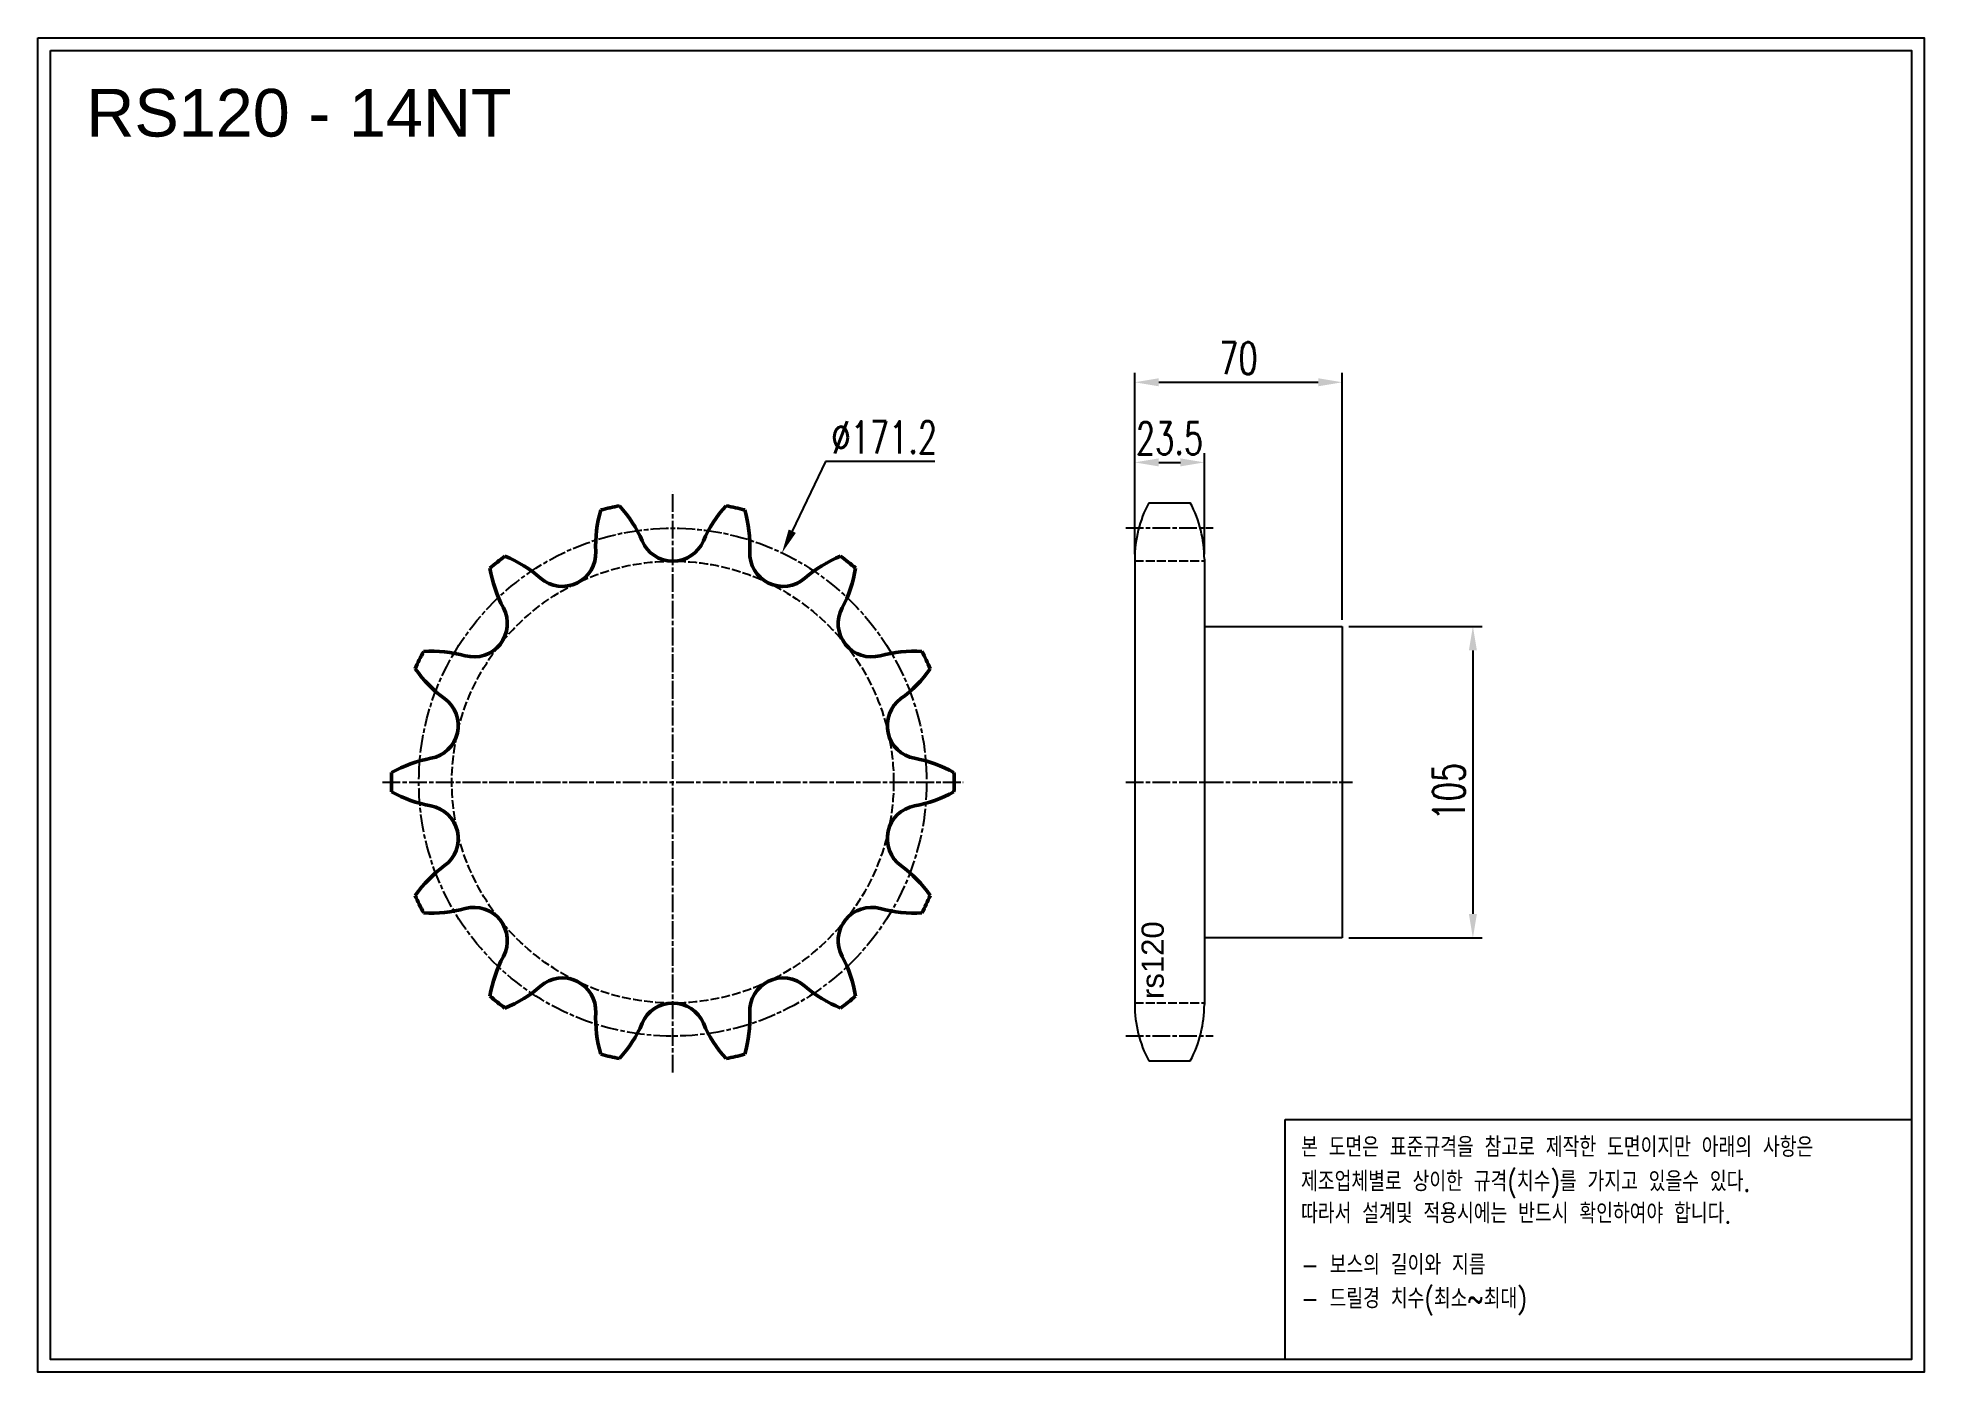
# Model space of a CAD drawing. Header units: millimetres. Extents: x -65674 to -65038, y 39429 to 39879.
import ezdxf

# ---------------------------------------------------------------- set-up
doc = ezdxf.new("R2010")
doc.units = ezdxf.units.MM
for name, pattern in [('AM_ISO02W050', [7.5, 6, -1.5]), ('AM_ISO02W050x2', [3.75, 3, -0.75]), ('AM_ISO08W050', [18, 12, -1.5, 3, -1.5]), ('AM_ISO08W050x2', [9, 6, -0.75, 1.5, -0.75])]:
    doc.linetypes.add(name, pattern=pattern)
for name, color, linetype, lineweight in [('AM_0N', 7, 'Continuous', 50), ('AM_3N', 6, 'AM_ISO02W050', 25), ('AM_7', 4, 'AM_ISO08W050', 25), ('AM_7N', 4, 'AM_ISO08W050', 25)]:
    doc.layers.add(name, color=color, linetype=linetype, lineweight=lineweight)
doc.layers.add('S-DIM', color=7, linetype='Continuous')
doc.styles.add('HAN', font='ROMANS.shx', dxfattribs={"width": 0.7, "bigfont": 'whgtxt.shx'})
doc.styles.add('HSG', font='SIMPLEX.shx', dxfattribs={"width": 0.7, "bigfont": 'HSG.shx'})
doc.styles.get("Standard").update_dxf_attribs({"font": 'arial.ttf'})
doc.dimstyles.new('APP23', dxfattribs={"dimscale": 4.5, "dimtxt": 2.4, "dimasz": 1.8, "dimexe": 0.7, "dimexo": 0.5, "dimgap": 0.6, "dimtad": 1, "dimtoh": 1, "dimdec": 1, "dimrnd": 0.01, "dimzin": 9, "dimdsep": 46, "dimtxsty": 'HSG', "dimcen": 0, "dimclrd": 1, "dimclre": 1, "dimclrt": 256, "dimazin": 2, "dimtp": 1, "dimtm": 1, "dimtfac": 0.5, "dimtdec": 1, "dimtix": 1, "dimtofl": 0, "dimtmove": 0, "dimatfit": 3, "dimfxl": 0, "dimtvp": 1, "dimtolj": 2, "dimlwd": -1, "dimlwe": -1, "dimarcsym": 0})

# ---------------------------------------------------------------- blocks, each defined once
blk = doc.blocks.new('*D1')
at = {"layer": 'Defpoints', "color": 0, "transparency": 16777216}
for p in [(-65234.45, 39680.58), (-65234.45, 39575.58), (-65190.39, 39575.58)]:
    blk.add_point(p, dxfattribs=at)
at = {"layer": 'S-DIM', "color": 1, "transparency": 16777216}
for p, q in [((-65232.2, 39680.58), (-65187.24, 39680.58)), ((-65190.39, 39672.48), (-65190.39, 39583.68)), ((-65232.2, 39575.58), (-65187.24, 39575.58))]:
    blk.add_line(p, q, dxfattribs=at)
for points in [[(-65191.74, 39672.48), (-65189.04, 39672.48), (-65190.39, 39680.58)], [(-65191.74, 39583.68), (-65189.04, 39583.68), (-65190.39, 39575.58)]]:
    blk.add_solid(points, dxfattribs=at)
at = {"layer": 'S-DIM', "transparency": 16777216, "insert": (-65198.49, 39624.85), "char_height": 10.8, "attachment_point": 5, "rotation": 90, "style": 'HSG'}
blk.add_mtext('\\A2;105', dxfattribs=at)
blk = doc.blocks.new('*D2')
at = {"layer": 'Defpoints', "color": 0, "transparency": 16777216}
for p in [(-65280.95, 39735.87), (-65304.45, 39702.69), (-65280.95, 39702.69)]:
    blk.add_point(p, dxfattribs=at)
at = {"layer": 'S-DIM', "color": 1, "transparency": 16777216}
for p, q in [((-65304.45, 39704.94), (-65304.45, 39739.02)), ((-65296.35, 39735.87), (-65289.05, 39735.87)), ((-65280.95, 39704.94), (-65280.95, 39739.02))]:
    blk.add_line(p, q, dxfattribs=at)
for points in [[(-65296.35, 39737.22), (-65296.35, 39734.52), (-65304.45, 39735.87)], [(-65289.05, 39737.22), (-65289.05, 39734.52), (-65280.95, 39735.87)]]:
    blk.add_solid(points, dxfattribs=at)
at = {"layer": 'S-DIM', "transparency": 16777216, "insert": (-65292.7, 39743.97), "char_height": 10.8, "attachment_point": 5, "style": 'HSG'}
blk.add_mtext('\\A2;23.5', dxfattribs=at)
blk = doc.blocks.new('*D3')
at = {"layer": 'Defpoints', "color": 0, "transparency": 16777216}
for p in [(-65234.45, 39762.87), (-65304.45, 39702.69), (-65234.45, 39680.58)]:
    blk.add_point(p, dxfattribs=at)
at = {"layer": 'S-DIM', "color": 1, "transparency": 16777216}
for p, q in [((-65304.45, 39704.94), (-65304.45, 39766.02)), ((-65234.45, 39682.83), (-65234.45, 39766.02)), ((-65296.35, 39762.87), (-65242.55, 39762.87))]:
    blk.add_line(p, q, dxfattribs=at)
for points in [[(-65296.35, 39764.22), (-65296.35, 39761.52), (-65304.45, 39762.87)], [(-65242.55, 39764.22), (-65242.55, 39761.52), (-65234.45, 39762.87)]]:
    blk.add_solid(points, dxfattribs=at)
at = {"layer": 'S-DIM', "transparency": 16777216, "insert": (-65269.45, 39770.97), "char_height": 10.8, "attachment_point": 5, "style": 'HSG'}
blk.add_mtext('\\A2;70', dxfattribs=at)
blk = doc.blocks.new('*D4')
at = {"layer": 'Defpoints', "color": 0, "transparency": 16777216}
for p in [(-65423.4, 39705.36), (-65497.05, 39550.8)]:
    blk.add_point(p, dxfattribs=at)
at = {"layer": 'S-DIM', "color": 1, "transparency": 16777216}
for p, q in [((-65408.7, 39736.21), (-65419.92, 39712.68)), ((-65371.8, 39736.21), (-65408.7, 39736.21))]:
    blk.add_line(p, q, dxfattribs=at)
blk.add_solid([(-65421.14, 39713.26), (-65418.7, 39712.1), (-65423.4, 39705.36)], dxfattribs=at)
at = {"layer": 'S-DIM', "transparency": 16777216, "insert": (-65388.9, 39744.31), "char_height": 10.8, "attachment_point": 5, "style": 'HSG'}
blk.add_mtext('\\A2;∅171.2', dxfattribs=at)
blk = doc.blocks.new('notice1')
at = {"color": 4}
blk.add_lwpolyline([(-22142.12, 1735.9), (-22053.8, 1735.9), (-22053.8, 1702.07), (-22142.12, 1702.07)], close=True, dxfattribs=at)
at = {"color": 4, "style": 'HAN', "width": 0.8}
for s, p in [('본 도면은 표준규격을 참고로 제작한 도면이지만 아래의 사항은', (-22139.9, 1730.62)), ('제조업체별로 상이한 규격(치수)를 가지고 있을수 있다.', (-22139.9, 1725.78)), ('따라서 설계및 적용시에는 반드시 확인하여야 합니다.', (-22139.9, 1721.28)), ('- 보스의 길이와 지름', (-22139.9, 1714.03)), ('- 드릴경 치수(최소~최대)', (-22139.9, 1709.27))]:
    blk.add_text(s, height=2.7949, dxfattribs=at).set_placement(p)

msp = doc.modelspace()

# ---------------------------------------------------------------- linework, layer by layer
for p, q in [((-65299.72, 39722.21), (-65285.69, 39722.21)), ((-65304.45, 39703.21), (-65304.45, 39553.17)), ((-65280.95, 39703.21), (-65280.95, 39553.17)), ((-65280.95, 39680.58), (-65234.45, 39680.58)), ((-65234.45, 39680.58), (-65234.45, 39575.58)), ((-65234.45, 39575.58), (-65280.95, 39575.58)), ((-65299.72, 39534.17), (-65285.69, 39534.17))]:
    msp.add_line(p, q)
for points in [[(-65674.4, 39879.01), (-65038.16, 39879.01), (-65038.16, 39429.15), (-65674.4, 39429.15)], [(-65670.11, 39874.73), (-65042.45, 39874.73), (-65042.45, 39433.43), (-65670.11, 39433.43)]]:
    msp.add_lwpolyline(points, close=True)
for centre, start, end in [((-65263.95, 39703.21), 152.02179, 180), ((-65321.45, 39703.21), 0, 27.97821), ((-65263.95, 39553.17), 180, 207.97821), ((-65321.45, 39553.17), 332.02179, 0)]:
    msp.add_arc(centre, 40.5, start, end)
at = {"layer": 'AM_0N'}
for centre, radius, start, end in [((-65460.23, 39628.08), 94.89, 100.90845, 104.80583), ((-65509.77, 39692.55), 42.68, 23.21429, 42.26626), ((-65410.69, 39692.55), 42.68, 137.73374, 156.78571), ((-65460.23, 39628.08), 94.89, 75.19417, 79.09155), ((-65443.57, 39707.66), 42.68, 163.44802, 182.5), ((-65476.89, 39707.66), 42.68, 357.5, 16.55198), ((-65460.23, 39713.8), 11.23, 203.21429, 336.78571), ((-65460.23, 39628.08), 94.89, 126.62274, 130.52012), ((-65532.84, 39664.67), 42.68, 48.92857, 67.98055), ((-65497.42, 39705.31), 11.23, 228.92857, 2.5), ((-65423.04, 39705.31), 11.23, 177.5, 311.07143), ((-65387.62, 39664.67), 42.68, 112.01945, 131.07143), ((-65460.23, 39628.08), 94.89, 49.47988, 53.37726), ((-65479.75, 39707.01), 42.68, 189.16231, 208.21429), ((-65440.71, 39707.01), 42.68, 331.78571, 350.83769), ((-65527.25, 39681.53), 11.23, 254.64286, 28.21429), ((-65393.21, 39681.53), 11.23, 151.78571, 285.35714), ((-65460.23, 39628.08), 94.89, 152.33702, 156.23441), ((-65541.52, 39629.54), 42.68, 74.64286, 93.69483), ((-65378.93, 39629.54), 42.68, 86.30517, 105.35714), ((-65460.23, 39628.08), 94.89, 23.76559, 27.66298), ((-65512.06, 39690.73), 42.68, 214.8766, 233.92857), ((-65408.4, 39690.73), 42.68, 306.07143, 325.1234), ((-65543.8, 39647.15), 11.23, 280.35714, 53.92857), ((-65376.66, 39647.15), 11.23, 126.07143, 259.64286), ((-65460.23, 39628.08), 94.89, 178.05131, 181.94869), ((-65534.11, 39594.13), 42.68, 100.35714, 119.40912), ((-65386.35, 39594.13), 42.68, 60.59088, 79.64286), ((-65460.23, 39628.08), 94.89, 358.05131, 1.94869), ((-65534.11, 39662.03), 42.68, 240.59088, 259.64286), ((-65386.35, 39662.03), 42.68, 280.35714, 299.40912), ((-65543.8, 39609.01), 11.23, 306.07143, 79.64286), ((-65376.66, 39609.01), 11.23, 100.35714, 233.92857), ((-65512.06, 39565.43), 42.68, 126.07143, 145.1234), ((-65408.4, 39565.43), 42.68, 34.8766, 53.92857), ((-65460.23, 39628.08), 94.89, 203.76559, 207.66298), ((-65460.23, 39628.08), 94.89, 332.33702, 336.23441), ((-65541.52, 39626.62), 42.68, 266.30517, 285.35714), ((-65527.25, 39574.63), 11.23, 331.78571, 105.35714), ((-65393.21, 39574.63), 11.23, 74.64286, 208.21429), ((-65378.93, 39626.62), 42.68, 254.64286, 273.69483), ((-65479.75, 39549.15), 42.68, 151.78571, 170.83769), ((-65440.71, 39549.15), 42.68, 9.16231, 28.21429), ((-65497.42, 39550.85), 11.23, 357.5, 131.07143), ((-65423.04, 39550.85), 11.23, 48.92857, 182.5), ((-65460.23, 39628.08), 94.89, 229.47988, 233.37726), ((-65532.84, 39591.49), 42.68, 292.01945, 311.07143), ((-65387.62, 39591.49), 42.68, 228.92857, 247.98055), ((-65460.23, 39628.08), 94.89, 306.62274, 310.52012), ((-65443.57, 39548.5), 42.68, 177.5, 196.55198), ((-65460.23, 39542.36), 11.23, 23.21429, 156.78571), ((-65476.89, 39548.5), 42.68, 343.44802, 2.5), ((-65509.77, 39563.61), 42.68, 317.73374, 336.78571), ((-65410.69, 39563.61), 42.68, 203.21429, 222.26626), ((-65460.23, 39628.08), 94.89, 255.19417, 259.09155), ((-65460.23, 39628.08), 94.89, 280.90845, 284.80583)]:
    msp.add_arc(centre, radius, start, end, dxfattribs=at)
at = {"layer": 'AM_3N', "linetype": 'AM_ISO02W050x2'}
for p, q in [((-65304.45, 39702.69), (-65280.95, 39702.69)), ((-65304.45, 39553.7), (-65280.95, 39553.7))]:
    msp.add_line(p, q, dxfattribs=at)
msp.add_circle((-65460.23, 39628.08), 74.49, dxfattribs=at)
at = {"layer": 'AM_7', "linetype": 'AM_ISO08W050x2'}
for p, q in [((-65307.45, 39713.8), (-65277.95, 39713.8)), ((-65307.45, 39628.08), (-65231.02, 39628.08)), ((-65307.45, 39542.58), (-65277.95, 39542.58))]:
    msp.add_line(p, q, dxfattribs=at)
msp.add_circle((-65460.23, 39628.08), 85.61, dxfattribs=at)
at = {"layer": 'AM_7N', "linetype": 'AM_ISO08W050x2'}
for p, q in [((-65460.23, 39530.19), (-65460.23, 39725.97)), ((-65558.12, 39628.08), (-65362.34, 39628.08))]:
    msp.add_line(p, q, dxfattribs=at)

# ---------------------------------------------------------------- block references
at = {"xscale": 2.3911759872, "yscale": 2.3911759872, "zscale": 2.3911759872}
msp.add_blockref('notice1', (-12307.94, 35363.49), dxfattribs=at)

# ---------------------------------------------------------------- texts
msp.add_text('RS120 - 14NT', height=16.0665).set_placement((-65658.01, 39845.7))
at = {"insert": (-65302.14, 39554.96), "char_height": 7.5, "attachment_point": 1, "rotation": 90}
msp.add_mtext_dynamic_manual_height_columns('rs120', width=80.6418, gutter_width=37.5, heights=[0], dxfattribs=at)

# ---------------------------------------------------------------- dimensions: what is measured, and where the dimension line sits
at = {"layer": 'S-DIM'}
dim = msp.add_linear_dim(base=(-65234.45, 39762.87), p1=(-65304.45, 39702.69), p2=(-65234.45, 39680.58), dimstyle='APP23', dxfattribs=at)
dim.commit()
dim.dimension.update_dxf_attribs({"geometry": '*D3', "text_midpoint": (-65269.45, 39770.97)})
dim = msp.add_diameter_dim_2p(p1=(-65497.05, 39550.8), p2=(-65423.4, 39705.36), dimstyle='APP23', dxfattribs=at)
dim.commit()
dim.dimension.update_dxf_attribs({"geometry": '*D4', "text_midpoint": (-65388.9, 39736.21), "dimtype": 131})
dim = msp.add_linear_dim(base=(-65280.95, 39735.87), p1=(-65304.45, 39702.69), p2=(-65280.95, 39702.69), dimstyle='APP23', dxfattribs=at)
dim.commit()
dim.dimension.update_dxf_attribs({"geometry": '*D2', "text_midpoint": (-65292.7, 39735.87), "dimtype": 128})
dim = msp.add_linear_dim(base=(-65190.39, 39575.58), p1=(-65234.45, 39680.58), p2=(-65234.45, 39575.58), angle=90, dimstyle='APP23', dxfattribs=at)
dim.commit()
dim.dimension.update_dxf_attribs({"geometry": '*D1', "text_midpoint": (-65190.39, 39624.85), "dimtype": 128})

doc.saveas('drawing.dxf')
